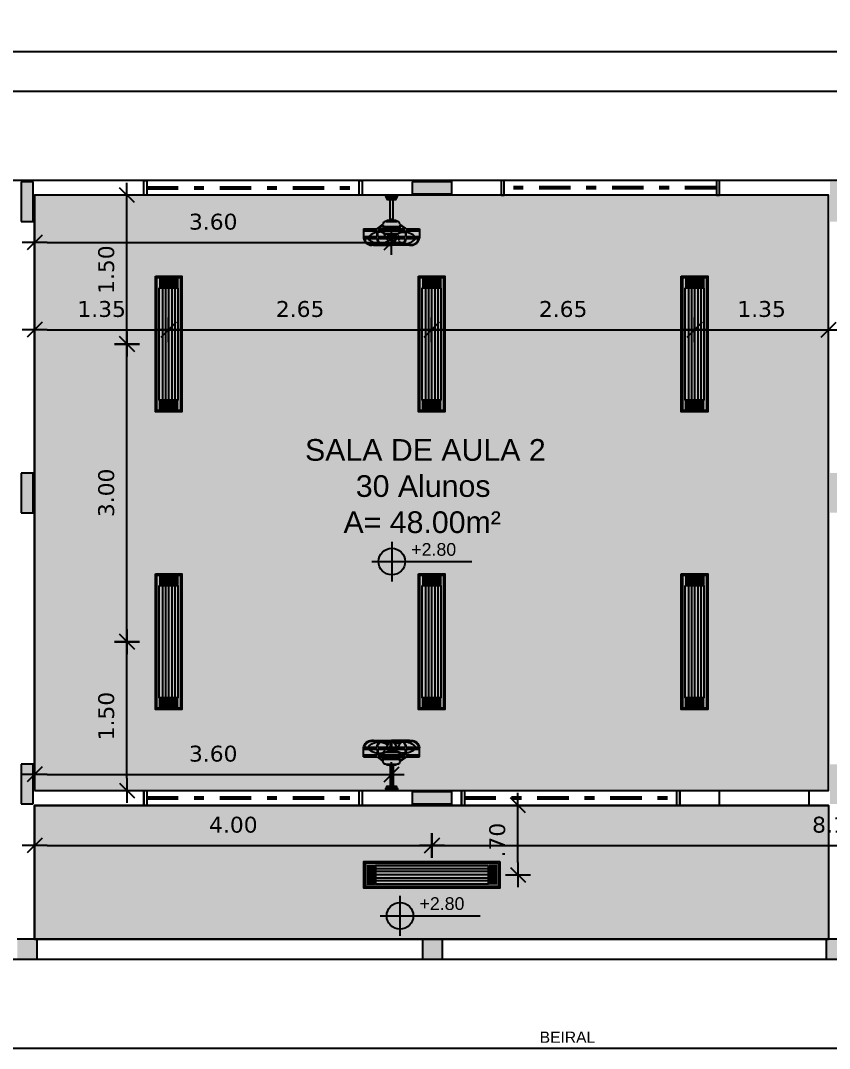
# Model space of a CAD drawing. Extents: x 38 to 175, y -50 to 32.
# Drawn here: x 61.67 to 69.82, y 6.42 to 16.78 of the extents above; entities that cross this region are included whole.
import ezdxf

# ---------------------------------------------------------------- set-up
doc = ezdxf.new("R2010")
doc.units = 0
doc.header["$LTSCALE"] = 0.025
doc.header["$MEASUREMENT"] = 0
doc.linetypes.add('DASHDOT', pattern=[25.4, 12.7, -6.35, 0, -6.35])
doc.layers.get('0').update_dxf_attribs({"linetype": 'CONTINUOUS'})
doc.layers.get('DEFPOINTS').update_dxf_attribs({"linetype": 'CONTINUOUS'})
for name, color, linetype in [('A-COTAS', 1, 'CONTINUOUS'), ('A-FORRO', 3, 'CONTINUOUS'), ('A-PARED', 5, 'CONTINUOUS'), ('A-PAREDE', 5, 'CONTINUOUS'), ('A-PISOS-NIVEL', 1, 'CONTINUOUS'), ('A-PROJ ESQU', 1, 'DASHDOT'), ('ACES-I', 251, 'CONTINUOUS'), ('AR-TXT', 1, 'CONTINUOUS'), ('ARQ-ALV-PROJEÇÃO', 8, 'CONTINUOUS'), ('ARQ-CTA-1_100', 1, 'CONTINUOUS'), ('ARQ-HTC', 9, 'CONTINUOUS'), ('ARQ-TXT-1_050', 2, 'CONTINUOUS'), ('BL-LUM-1', 1, 'CONTINUOUS'), ('BL-LUM-2', 2, 'CONTINUOUS'), ('BL-LUM-3', 3, 'CONTINUOUS'), ('EL-LUMINÁRIAS', 3, 'CONTINUOUS')]:
    doc.layers.add(name, color=color, linetype=linetype)
doc.styles.add('ESC-50-A20', font='arial.ttf', dxfattribs={"height": 0.1})
doc.styles.add('FNDE Texto Cota 0100', font='verdana.ttf', dxfattribs={"height": 0.16})
doc.dimstyles.new('FNDE 1-0100', dxfattribs={"dimscale": 2.5, "dimtxt": 0.16, "dimasz": 0.05, "dimexe": 0.15, "dimexo": 0.15, "dimgap": 0.05, "dimtad": 1, "dimzin": 4, "dimdsep": 46, "dimtxsty": 'FNDE Texto Cota 0100', "dimblk": 'tic', "dimcen": 0.15, "dimdle": 0.15, "dimse1": 1, "dimse2": 1, "dimclrd": 251, "dimclre": 251, "dimclrt": 256, "dimaunit": 1, "dimadec": 3, "dimazin": 0, "dimtfac": 1, "dimtix": 1, "dimtmove": 2, "dimatfit": 3, "dimldrblk": 'tic', "dimfxl": 0.15, "dimtvp": 1, "dimtolj": 1, "dimtzin": 0, "dimarcsym": 0})

# ---------------------------------------------------------------- blocks, each defined once
blk = doc.blocks.new('Lum-3320-sob')
at = {"layer": 'BL-LUM-1'}
for p, q in [((-0.657, 0.09), (-0.577, 0.09)), ((-0.657, 0.075), (-0.577, 0.075)), ((-0.657, 0.06), (-0.577, 0.06)), ((-0.657, 0.045), (-0.577, 0.045)), ((-0.657, 0.03), (-0.577, 0.03)), ((-0.657, 0.015), (-0.577, 0.015)), ((0.565, 0.062), (-0.565, 0.062)), ((0.565, 0.032), (-0.565, 0.032)), ((0.657, 0.09), (0.577, 0.09)), ((0.657, 0.075), (0.577, 0.075)), ((0.657, 0.06), (0.577, 0.06)), ((0.657, 0.045), (0.577, 0.045)), ((0.657, 0.03), (0.577, 0.03)), ((0.657, 0.015), (0.577, 0.015)), ((-0.657, 0), (-0.577, 0)), ((-0.657, -0.015), (-0.577, -0.015)), ((-0.657, -0.03), (-0.577, -0.03)), ((-0.657, -0.045), (-0.577, -0.045)), ((-0.657, -0.06), (-0.577, -0.06)), ((-0.657, -0.075), (-0.577, -0.075)), ((-0.657, -0.09), (-0.577, -0.09)), ((0.565, -0.032), (-0.565, -0.032)), ((0.565, -0.062), (-0.565, -0.062)), ((0.657, -0.03), (0.577, -0.03)), ((0.657, -0.045), (0.577, -0.045)), ((0.657, -0.06), (0.577, -0.06)), ((0.657, -0.075), (0.577, -0.075)), ((0.657, -0.09), (0.577, -0.09)), ((0.657, 0), (0.577, 0)), ((0.657, -0.015), (0.577, -0.015))]:
    blk.add_line(p, q, dxfattribs=at)
at = {"layer": 'BL-LUM-2'}
blk.add_line((0.565, 0), (-0.565, 0), dxfattribs=at)
for points in [[(0.67, 0.119), (0.67, -0.119), (-0.67, -0.119), (-0.67, 0.119)], [(0.565, 0.094), (0.565, -0.094), (-0.565, -0.094), (-0.565, 0.094)]]:
    blk.add_lwpolyline(points, close=True, dxfattribs=at)
at = {"layer": 'BL-LUM-3'}
blk.add_lwpolyline([(0.685, 0.134), (0.685, -0.134), (-0.685, -0.134), (-0.685, 0.134)], close=True, dxfattribs=at)
blk = doc.blocks.new('A$C4CB241E8')
at = {"layer": 'ACES-I'}
for p, q in [((0.224, 0.5), (0.344, 0.5)), ((0.224, 0.49), (0.224, 0.5)), ((0.234, 0.48), (0.334, 0.48)), ((0.234, 0.47), (0.234, 0.48)), ((0.244, 0.46), (0.324, 0.46)), ((0.269, 0.252), (0.269, 0.46)), ((0.299, 0.252), (0.299, 0.46)), ((0.334, 0.47), (0.334, 0.48)), ((0.344, 0.49), (0.344, 0.5)), ((0.142, 0.17), (0.198, 0.212)), ((0.226, 0.24), (0.339, 0.24)), ((0.277, 0.257), (0.277, 0.253)), ((0.277, 0.253), (0.281, 0.243)), ((0.287, 0.258), (0.279, 0.258)), ((0.288, 0.253), (0.284, 0.243)), ((0.288, 0.253), (0.288, 0.257)), ((0.424, 0.172), (0.368, 0.213)), ((0, 0.166), (0, 0.074)), ((0, 0.166), (0.137, 0.166)), ((0, 0.145), (0.137, 0.145)), ((0.137, 0.166), (0.142, 0.17)), ((0.137, 0.131), (0.137, 0.145)), ((0.137, 0.089), (0.137, 0.131)), ((0.144, 0.145), (0.424, 0.145)), ((0.144, 0.132), (0.144, 0.145)), ((0.144, 0.089), (0.144, 0.132)), ((0.198, 0.203), (0.148, 0.166)), ((0.148, 0.166), (0.42, 0.166)), ((0.198, 0.203), (0.198, 0.166)), ((0.198, 0.189), (0.368, 0.189)), ((0.198, 0.182), (0.273, 0.182)), ((0.276, 0.118), (0.276, 0.099)), ((0.29, 0.118), (0.29, 0.099)), ((0.293, 0.182), (0.368, 0.182)), ((0.368, 0.205), (0.368, 0.166)), ((0.368, 0.205), (0.42, 0.166)), ((0.431, 0.166), (0.424, 0.172)), ((0.424, 0.145), (0.424, 0.089)), ((0.431, 0.166), (0.565, 0.166)), ((0.431, 0.145), (0.565, 0.145)), ((0.431, 0.13), (0.431, 0.145)), ((0.431, 0.089), (0.431, 0.13)), ((0.565, 0.166), (0.565, 0.074)), ((0, 0.089), (0.055, 0.089)), ((0.008, 0.067), (0.046, 0.067)), ((0.046, 0.067), (0.137, 0.067)), ((0.055, 0.089), (0.137, 0.089)), ((0.102, 0.007), (0.083, 0.007)), ((0.102, 0), (0.083, 0)), ((0.102, 0.007), (0.174, 0.007)), ((0.102, 0), (0.283, 0)), ((0.144, 0.089), (0.424, 0.089)), ((0.144, 0.067), (0.279, 0.067)), ((0.203, 0.007), (0.279, 0.007)), ((0.215, 0.027), (0.258, 0.027)), ((0.268, 0.043), (0.268, 0.067)), ((0.279, 0.067), (0.279, 0.009)), ((0.279, 0.067), (0.286, 0.067)), ((0.279, 0.009), (0.279, 0.007)), ((0.283, 0.089), (0.283, 0.067)), ((0.463, 0), (0.283, 0)), ((0.286, 0.067), (0.286, 0.009)), ((0.286, 0.067), (0.422, 0.067)), ((0.286, 0.009), (0.286, 0.007)), ((0.286, 0.007), (0.362, 0.007)), ((0.307, 0.027), (0.373, 0.027)), ((0.463, 0.007), (0.392, 0.007)), ((0.429, 0.067), (0.526, 0.067)), ((0.431, 0.089), (0.519, 0.089)), ((0.463, 0.007), (0.482, 0.007)), ((0.463, 0), (0.482, 0)), ((0.519, 0.089), (0.565, 0.089)), ((0.526, 0.067), (0.557, 0.067))]:
    blk.add_line(p, q, dxfattribs=at)
blk.add_lwpolyline([(0.273, 0.184), (0.273, 0.175), (0.293, 0.175), (0.293, 0.184)], close=True, dxfattribs=at)
for points in [[(0.246, 0.099), (0.246, 0.089)], [(0.323, 0.089), (0.323, 0.099), (0.246, 0.099)], [(0.246, 0.08), (0.246, 0.08)]]:
    blk.add_lwpolyline(points, dxfattribs=at)
for centre, radius, start, end in [((0.234, 0.49), 0.01, 180, 270), ((0.244, 0.47), 0.01, 180, 270), ((0.324, 0.47), 0.01, 270, 0), ((0.334, 0.49), 0.01, 270, 0), ((0.226, 0.212), 0.0283, 90, 180), ((0.283, 0.105), 0.148, 92.0593, 114.7191), ((0.242, 0.245), 0.00548, 36.9061, 175.1771), ((0.279, 0.257), 0.00141, 90, 180), ((0.283, 0.251), 0.00548, 13.9839, 166.0161), ((0.283, 0.244), 0.00141, 202.3134, 337.6866), ((0.287, 0.257), 0.00141, 0, 90), ((0.283, 0.105), 0.148, 65.2809, 87.9407), ((0.323, 0.245), 0.00548, 4.8229, 143.0939), ((0.339, 0.212), 0.0283, 3.732, 90), ((0.161, -0.014), 0.147, 99.4474, 135.8987), ((0.161, -0.014), 0.147, 87.3551, 96.6689), ((0.168, 0.133), 0, 90, 303.5739), ((0.165, 0.08), 0.0536, 23.5592, 86.613), ((0.226, 0.147), 0.0283, 182.9729, 248.6249), ((0.283, 0.252), 0.148, 243.1417, 267.262), ((0.283, 1.064), 0.946, 265.9464, 274.0536), ((0.283, 0.252), 0.148, 272.738, 296.8583), ((0.415, -0.018), 0.148, 92.2685, 128.5678), ((0.339, 0.147), 0.0283, 291.3751, 357.0271), ((0.415, -0.018), 0.148, 86.601, 92.2685), ((0.415, -0.018), 0.148, 45.7177, 83.837), ((0.083, 0.084), 0.0836, 187.0241, 270.1403), ((0.083, 0.084), 0.0766, 192.4617, 270.1403), ((0.158, 0.164), 0.148, 220.8847, 270.7317), ((0.204, 0.067), 0.0671, 179.7166, 229.3446), ((0.204, 0.067), 0.06, 179.6832, 237.0138), ((0.204, 0.067), 0.0671, 229.3446, 243.4575), ((0.158, 0.164), 0.148, 274.9997, 292.3413), ((0.204, 0.067), 0.06, 237.0138, 269.6517), ((0.214, 0.101), 2.511308197128957e-15, 227.1184, 0), ((0.276, 0.127), 0.0676, 202.5993, 214.7226), ((0.158, 0.164), 0.148, 292.3413, 305.8305), ((0.345, 0.107), 0.118, 199.8598, 236.3515), ((0.44, -0.107), 0.228, 134.8376, 138.9912), ((0.44, -0.107), 0.228, 130.1268, 132.3872), ((0.221, 0.107), 0.118, 303.6485, 317.1616), ((0.221, 0.107), 0.118, 317.1616, 340.1402), ((0.297, 0.02), 0.0676, 22.5993, 43.7437), ((0.409, 0.067), 0.0536, 203.5592, 228.099), ((0.362, 0.067), 0.06, 270.3483, 301.6358), ((0.409, 0.067), 0.0536, 228.099, 252.8541), ((0.362, 0.067), 0.0671, 296.5425, 307.5309), ((0.362, 0.067), 0.06, 301.6358, 0.3168), ((0.413, 0.161), 0.147, 266.0889, 320.6458), ((0.362, 0.067), 0.0671, 307.5309, 0.2834), ((0.482, 0.084), 0.0836, 269.8597, 352.9759), ((0.482, 0.084), 0.0766, 269.8597, 347.5383)]:
    blk.add_arc(centre, radius, start, end, dxfattribs=at)
blk = doc.blocks.new('tic')
at = {"color": 251}
for p, q in [((0, -1), (0, 1)), ((-1, 0), (1, 0))]:
    blk.add_line(p, q, dxfattribs=at)
blk.add_line((-0.6, -0.6), (0.6, 0.6))
blk = doc.blocks.new('*D8')
at = {"layer": 'ARQ-CTA-1_100', "color": 251, "lineweight": -2, "transparency": 16777216}
blk.add_line((61.935, 13.662), (63.035, 13.662), dxfattribs=at)
at = {"layer": 'DEFPOINTS', "color": 0, "transparency": 16777216}
for p in [(61.81, 15.018), (63.16, 14.218), (63.16, 13.662)]:
    blk.add_point(p, dxfattribs=at)
at = {"layer": 'ARQ-CTA-1_100', "color": 251, "lineweight": -2, "transparency": 16777216, "xscale": 0.125, "yscale": 0.125, "zscale": 0.125, "rotation": 180}
blk.add_blockref('tic', (61.81, 13.662), dxfattribs=at)
at = {"layer": 'ARQ-CTA-1_100', "color": 251, "lineweight": -2, "transparency": 16777216, "xscale": 0.125, "yscale": 0.125, "zscale": 0.125}
blk.add_blockref('tic', (63.16, 13.662), dxfattribs=at)
at = {"layer": 'ARQ-CTA-1_100', "transparency": 16777216, "insert": (62.485, 13.87), "char_height": 0.16, "attachment_point": 5, "style": 'FNDE Texto Cota 0100'}
blk.add_mtext('\\A1;1.35', dxfattribs=at)
blk = doc.blocks.new('*D9')
at = {"layer": 'ARQ-CTA-1_100', "color": 251, "lineweight": -2, "transparency": 16777216}
blk.add_line((63.285, 13.662), (65.685, 13.662), dxfattribs=at)
at = {"layer": 'DEFPOINTS', "color": 0, "transparency": 16777216}
for p in [(63.16, 14.218), (65.81, 14.218), (65.81, 13.662)]:
    blk.add_point(p, dxfattribs=at)
at = {"layer": 'ARQ-CTA-1_100', "color": 251, "lineweight": -2, "transparency": 16777216, "xscale": 0.125, "yscale": 0.125, "zscale": 0.125, "rotation": 180}
blk.add_blockref('tic', (63.16, 13.662), dxfattribs=at)
at = {"layer": 'ARQ-CTA-1_100', "color": 251, "lineweight": -2, "transparency": 16777216, "xscale": 0.125, "yscale": 0.125, "zscale": 0.125}
blk.add_blockref('tic', (65.81, 13.662), dxfattribs=at)
at = {"layer": 'ARQ-CTA-1_100', "transparency": 16777216, "insert": (64.485, 13.87), "char_height": 0.16, "attachment_point": 5, "style": 'FNDE Texto Cota 0100'}
blk.add_mtext('\\A1;2.65', dxfattribs=at)
blk = doc.blocks.new('*D10')
at = {"layer": 'ARQ-CTA-1_100', "color": 251, "lineweight": -2, "transparency": 16777216}
blk.add_line((65.935, 13.662), (68.335, 13.662), dxfattribs=at)
at = {"layer": 'DEFPOINTS', "color": 0, "transparency": 16777216}
for p in [(65.81, 14.218), (68.46, 14.218), (68.46, 13.662)]:
    blk.add_point(p, dxfattribs=at)
at = {"layer": 'ARQ-CTA-1_100', "color": 251, "lineweight": -2, "transparency": 16777216, "xscale": 0.125, "yscale": 0.125, "zscale": 0.125, "rotation": 180}
blk.add_blockref('tic', (65.81, 13.662), dxfattribs=at)
at = {"layer": 'ARQ-CTA-1_100', "color": 251, "lineweight": -2, "transparency": 16777216, "xscale": 0.125, "yscale": 0.125, "zscale": 0.125}
blk.add_blockref('tic', (68.46, 13.662), dxfattribs=at)
at = {"layer": 'ARQ-CTA-1_100', "transparency": 16777216, "insert": (67.135, 13.87), "char_height": 0.16, "attachment_point": 5, "style": 'FNDE Texto Cota 0100'}
blk.add_mtext('\\A1;2.65', dxfattribs=at)
blk = doc.blocks.new('*D11')
at = {"layer": 'ARQ-CTA-1_100', "color": 251, "lineweight": -2, "transparency": 16777216}
blk.add_line((68.585, 13.662), (69.685, 13.662), dxfattribs=at)
at = {"layer": 'DEFPOINTS', "color": 0, "transparency": 16777216}
for p in [(69.81, 15.018), (68.46, 14.218), (69.81, 13.662)]:
    blk.add_point(p, dxfattribs=at)
at = {"layer": 'ARQ-CTA-1_100', "color": 251, "lineweight": -2, "transparency": 16777216, "xscale": 0.125, "yscale": 0.125, "zscale": 0.125, "rotation": 180}
blk.add_blockref('tic', (68.46, 13.662), dxfattribs=at)
at = {"layer": 'ARQ-CTA-1_100', "color": 251, "lineweight": -2, "transparency": 16777216, "xscale": 0.125, "yscale": 0.125, "zscale": 0.125}
blk.add_blockref('tic', (69.81, 13.662), dxfattribs=at)
at = {"layer": 'ARQ-CTA-1_100', "transparency": 16777216, "insert": (69.135, 13.87), "char_height": 0.16, "attachment_point": 5, "style": 'FNDE Texto Cota 0100'}
blk.add_mtext('\\A1;1.35', dxfattribs=at)
blk = doc.blocks.new('*D12')
at = {"layer": 'ARQ-CTA-1_100', "color": 251, "lineweight": -2, "transparency": 16777216}
blk.add_line((62.74, 9.143), (62.74, 10.393), dxfattribs=at)
at = {"layer": 'DEFPOINTS', "color": 0, "transparency": 16777216}
for p in [(62.74, 10.518), (63.026, 10.518), (61.81, 9.018)]:
    blk.add_point(p, dxfattribs=at)
at = {"layer": 'ARQ-CTA-1_100', "color": 251, "lineweight": -2, "transparency": 16777216, "xscale": 0.125, "yscale": 0.125, "zscale": 0.125}
for p, rotation in [((62.74, 10.518), 90), ((62.74, 9.018), 270)]:
    blk.add_blockref('tic', p, dxfattribs=dict(at, rotation=rotation))
at = {"layer": 'ARQ-CTA-1_100', "transparency": 16777216, "insert": (62.532, 9.768), "char_height": 0.16, "attachment_point": 5, "rotation": 90, "style": 'FNDE Texto Cota 0100'}
blk.add_mtext('\\A1;1.50', dxfattribs=at)
blk = doc.blocks.new('*D13')
at = {"layer": 'ARQ-CTA-1_100', "color": 251, "lineweight": -2, "transparency": 16777216}
blk.add_line((62.74, 10.643), (62.74, 13.393), dxfattribs=at)
at = {"layer": 'DEFPOINTS', "color": 0, "transparency": 16777216}
for p in [(62.74, 13.518), (63.026, 13.518), (63.026, 10.518)]:
    blk.add_point(p, dxfattribs=at)
at = {"layer": 'ARQ-CTA-1_100', "color": 251, "lineweight": -2, "transparency": 16777216, "xscale": 0.125, "yscale": 0.125, "zscale": 0.125}
for p, rotation in [((62.74, 13.518), 90), ((62.74, 10.518), 270)]:
    blk.add_blockref('tic', p, dxfattribs=dict(at, rotation=rotation))
at = {"layer": 'ARQ-CTA-1_100', "transparency": 16777216, "insert": (62.532, 12.018), "char_height": 0.16, "attachment_point": 5, "rotation": 90, "style": 'FNDE Texto Cota 0100'}
blk.add_mtext('\\A1;3.00', dxfattribs=at)
blk = doc.blocks.new('*D14')
at = {"layer": 'ARQ-CTA-1_100', "color": 251, "lineweight": -2, "transparency": 16777216}
blk.add_line((62.74, 13.643), (62.74, 14.893), dxfattribs=at)
at = {"layer": 'DEFPOINTS', "color": 0, "transparency": 16777216}
for p in [(62.74, 15.018), (63.026, 15.018), (63.026, 13.518)]:
    blk.add_point(p, dxfattribs=at)
at = {"layer": 'ARQ-CTA-1_100', "color": 251, "lineweight": -2, "transparency": 16777216, "xscale": 0.125, "yscale": 0.125, "zscale": 0.125}
for p, rotation in [((62.74, 15.018), 90), ((62.74, 13.518), 270)]:
    blk.add_blockref('tic', p, dxfattribs=dict(at, rotation=rotation))
at = {"layer": 'ARQ-CTA-1_100', "transparency": 16777216, "insert": (62.532, 14.268), "char_height": 0.16, "attachment_point": 5, "rotation": 90, "style": 'FNDE Texto Cota 0100'}
blk.add_mtext('\\A1;1.50', dxfattribs=at)
blk = doc.blocks.new('*D15')
at = {"layer": 'ARQ-CTA-1_100', "color": 251, "lineweight": -2, "transparency": 16777216}
blk.add_line((61.935, 14.541), (65.282, 14.541), dxfattribs=at)
at = {"layer": 'DEFPOINTS', "color": 0, "transparency": 16777216}
for p in [(61.81, 15.018), (65.407, 15.014), (65.407, 14.541)]:
    blk.add_point(p, dxfattribs=at)
at = {"layer": 'ARQ-CTA-1_100', "color": 251, "lineweight": -2, "transparency": 16777216, "xscale": 0.125, "yscale": 0.125, "zscale": 0.125, "rotation": 180}
blk.add_blockref('tic', (61.81, 14.541), dxfattribs=at)
at = {"layer": 'ARQ-CTA-1_100', "color": 251, "lineweight": -2, "transparency": 16777216, "xscale": 0.125, "yscale": 0.125, "zscale": 0.125}
blk.add_blockref('tic', (65.407, 14.541), dxfattribs=at)
at = {"layer": 'ARQ-CTA-1_100', "transparency": 16777216, "insert": (63.609, 14.75), "char_height": 0.16, "attachment_point": 5, "style": 'FNDE Texto Cota 0100'}
blk.add_mtext('\\A1;3.60', dxfattribs=at)
blk = doc.blocks.new('*D16')
at = {"layer": 'ARQ-CTA-1_100', "color": 251, "lineweight": -2, "transparency": 16777216}
blk.add_line((61.935, 9.18), (65.282, 9.18), dxfattribs=at)
at = {"layer": 'DEFPOINTS', "color": 0, "transparency": 16777216}
for p in [(65.407, 9.18), (61.81, 9.018), (65.407, 9.022)]:
    blk.add_point(p, dxfattribs=at)
at = {"layer": 'ARQ-CTA-1_100', "color": 251, "lineweight": -2, "transparency": 16777216, "xscale": 0.125, "yscale": 0.125, "zscale": 0.125, "rotation": 180}
blk.add_blockref('tic', (61.81, 9.18), dxfattribs=at)
at = {"layer": 'ARQ-CTA-1_100', "color": 251, "lineweight": -2, "transparency": 16777216, "xscale": 0.125, "yscale": 0.125, "zscale": 0.125}
blk.add_blockref('tic', (65.407, 9.18), dxfattribs=at)
at = {"layer": 'ARQ-CTA-1_100', "transparency": 16777216, "insert": (63.609, 9.388), "char_height": 0.16, "attachment_point": 5, "style": 'FNDE Texto Cota 0100'}
blk.add_mtext('\\A1;3.60', dxfattribs=at)
blk = doc.blocks.new('*D51')
at = {"layer": 'ARQ-CTA-1_100', "color": 251, "lineweight": -2, "transparency": 16777216}
blk.add_line((61.935, 8.464), (65.688, 8.464), dxfattribs=at)
at = {"layer": 'DEFPOINTS', "color": 0, "transparency": 16777216}
for p in [(61.81, 8.868), (65.813, 8.464), (65.813, 8.302)]:
    blk.add_point(p, dxfattribs=at)
at = {"layer": 'ARQ-CTA-1_100', "color": 251, "lineweight": -2, "transparency": 16777216, "xscale": 0.125, "yscale": 0.125, "zscale": 0.125, "rotation": 180}
blk.add_blockref('tic', (61.81, 8.464), dxfattribs=at)
at = {"layer": 'ARQ-CTA-1_100', "color": 251, "lineweight": -2, "transparency": 16777216, "xscale": 0.125, "yscale": 0.125, "zscale": 0.125}
blk.add_blockref('tic', (65.813, 8.464), dxfattribs=at)
at = {"layer": 'ARQ-CTA-1_100', "transparency": 16777216, "insert": (63.812, 8.672), "char_height": 0.16, "attachment_point": 5, "style": 'FNDE Texto Cota 0100'}
blk.add_mtext('\\A1;4.00', dxfattribs=at)
blk = doc.blocks.new('*D52')
at = {"layer": 'ARQ-CTA-1_100', "color": 251, "lineweight": -2, "transparency": 16777216}
blk.add_line((66.68, 8.293), (66.68, 8.743), dxfattribs=at)
at = {"layer": 'DEFPOINTS', "color": 0, "transparency": 16777216}
for p in [(66.498, 8.868), (66.68, 8.868), (66.498, 8.168)]:
    blk.add_point(p, dxfattribs=at)
at = {"layer": 'ARQ-CTA-1_100', "color": 251, "lineweight": -2, "transparency": 16777216, "xscale": 0.125, "yscale": 0.125, "zscale": 0.125}
for p, rotation in [((66.68, 8.868), 90), ((66.68, 8.168), 270)]:
    blk.add_blockref('tic', p, dxfattribs=dict(at, rotation=rotation))
at = {"layer": 'ARQ-CTA-1_100', "transparency": 16777216, "insert": (66.472, 8.518), "char_height": 0.16, "attachment_point": 5, "rotation": 90, "style": 'FNDE Texto Cota 0100'}
blk.add_mtext('\\A1;.70', dxfattribs=at)
blk = doc.blocks.new('*D53')
at = {"layer": 'ARQ-CTA-1_100', "color": 251, "lineweight": -2, "transparency": 16777216}
blk.add_line((65.938, 8.464), (73.838, 8.464), dxfattribs=at)
at = {"layer": 'DEFPOINTS', "color": 0, "transparency": 16777216}
for p in [(73.963, 8.464), (65.813, 8.302), (73.963, 8.302)]:
    blk.add_point(p, dxfattribs=at)
at = {"layer": 'ARQ-CTA-1_100', "color": 251, "lineweight": -2, "transparency": 16777216, "xscale": 0.125, "yscale": 0.125, "zscale": 0.125, "rotation": 180}
blk.add_blockref('tic', (65.813, 8.464), dxfattribs=at)
at = {"layer": 'ARQ-CTA-1_100', "color": 251, "lineweight": -2, "transparency": 16777216, "xscale": 0.125, "yscale": 0.125, "zscale": 0.125}
blk.add_blockref('tic', (73.963, 8.464), dxfattribs=at)
at = {"layer": 'ARQ-CTA-1_100', "transparency": 16777216, "insert": (69.888, 8.672), "char_height": 0.16, "attachment_point": 5, "style": 'FNDE Texto Cota 0100'}
blk.add_mtext('\\A1;8.15', dxfattribs=at)
blk = doc.blocks.new('*D156')
at = {"layer": 'ARQ-CTA-1_100', "color": 251, "lineweight": -2, "transparency": 16777216}
blk.add_line((52.735, 16.465), (111.485, 16.465), dxfattribs=at)
at = {"layer": 'DEFPOINTS', "color": 0, "transparency": 16777216}
for p in [(111.61, 16.465), (52.61, 16.068), (111.61, 16.068)]:
    blk.add_point(p, dxfattribs=at)
at = {"layer": 'ARQ-CTA-1_100', "color": 251, "lineweight": -2, "transparency": 16777216, "xscale": 0.125, "yscale": 0.125, "zscale": 0.125, "rotation": 180}
blk.add_blockref('tic', (52.61, 16.465), dxfattribs=at)
at = {"layer": 'ARQ-CTA-1_100', "color": 251, "lineweight": -2, "transparency": 16777216, "xscale": 0.125, "yscale": 0.125, "zscale": 0.125}
blk.add_blockref('tic', (111.61, 16.465), dxfattribs=at)
at = {"layer": 'ARQ-CTA-1_100', "transparency": 16777216, "insert": (82.11, 16.673), "char_height": 0.16, "attachment_point": 5, "style": 'FNDE Texto Cota 0100'}
blk.add_mtext('\\A1;59.00', dxfattribs=at)

msp = doc.modelspace()

# ---------------------------------------------------------------- hatches: boundary and pattern name
at = {"layer": 'A-COTAS'}
h = msp.add_hatch(color=253, dxfattribs=at)
h.dxf.hatch_style = 1
h.paths.add_polyline_path([(61.795, 15.153), (61.675, 15.153), (61.675, 14.753), (61.795, 14.753)])
h.paths.add_polyline_path([(61.795, 12.218), (61.675, 12.218), (61.675, 11.818), (61.795, 11.818)])
h.paths.add_polyline_path([(61.795, 9.283), (61.675, 9.283), (61.675, 8.883), (61.795, 8.883)])
h.paths.add_polyline_path([(61.835, 7.518), (61.635, 7.518), (61.635, 7.318), (61.835, 7.318)])
h = msp.add_hatch(color=253, dxfattribs=at)
h.dxf.hatch_style = 1
h.paths.add_polyline_path([(65.615, 15.153), (65.615, 15.033), (66.015, 15.033), (66.015, 15.153)])
h = msp.add_hatch(color=253, dxfattribs=at)
h.dxf.hatch_style = 1
h.paths.add_polyline_path([(69.945, 15.153), (69.825, 15.153), (69.825, 14.753), (69.945, 14.753)])
h.paths.add_polyline_path([(69.945, 12.218), (69.825, 12.218), (69.825, 11.818), (69.945, 11.818)])
h.paths.add_polyline_path([(69.945, 9.283), (69.825, 9.283), (69.825, 8.883), (69.945, 8.883)])
h.paths.add_polyline_path([(69.985, 7.518), (69.785, 7.518), (69.785, 7.318), (69.985, 7.318)])
h = msp.add_hatch(color=253, dxfattribs=at)
h.dxf.hatch_style = 1
h.paths.add_polyline_path([(65.615, 9.003), (65.615, 8.883), (66.015, 8.883), (66.015, 9.003)])
h = msp.add_hatch(color=253, dxfattribs=at)
h.dxf.hatch_style = 1
h.paths.add_polyline_path([(65.918, 7.518), (65.718, 7.518), (65.718, 7.318), (65.918, 7.318)])
at = {"layer": 'ARQ-ALV-PROJEÇÃO', "linetype": 'Continuous'}
h = msp.add_hatch(color=251, dxfattribs=at)
h.paths.add_polyline_path([(65.409, 11.325), (65.409, 11.459, 0.414214), (65.274, 11.325)])
h.paths.add_polyline_path([(65.409, 11.325), (65.409, 11.19, 0.414214), (65.543, 11.325)])
h = msp.add_hatch(color=251, dxfattribs=at)
h.paths.add_polyline_path([(65.491, 7.754), (65.491, 7.888, 0.414214), (65.357, 7.754)])
h.paths.add_polyline_path([(65.491, 7.754), (65.491, 7.62, 0.414214), (65.626, 7.754)])
at = {"layer": 'ARQ-HTC'}
h = msp.add_hatch(dxfattribs=at)
h.set_pattern_fill('AR-CONC', color=256, scale=0.1, style=2)
h.set_pattern_definition([(50, (0, 0), (0.7172602, -0.062752), [0.075, -0.825]), (355, (0, 0), (-0.1387513, 0.752192), [0.06, -0.66]), (100.45144, (0.0598, -0.0052), (0.578509, 0.68944), [0.06374, -0.701142]), (46.1842, (0, 0.2), (1.067241, -0.165519), [0.1125, -1.2375]), (96.6356, (0.0889, 0.1862), (0.934662, 0.974119), [0.09561, -1.051714]), (351.1842, (0, 0.2), (0.934662, 0.974119), [0.09, -0.99]), (21, (0.1, 0.15), (0.596907, -0.402619), [0.075, -0.825]), (326, (0.1, 0.15), (0.2433153, 0.72515), [0.06, -0.66]), (71.45144, (0.14974, 0.11645), (0.8402224, 0.322531), [0.06374, -0.701142]), (37.5, (0, 0), (0.01215986, 0.33289385), [0, -0.652, 0, -0.67, 0, -0.6625]), (7.5, (0, 0), (0.2630695, 0.3944117), [0, -0.382, 0, -0.637, 0, -0.2525]), (327.5, (-0.223, 0), (0.53382244, -0.0225549), [0, -0.25, 0, -0.78, 0, -1.035]), (317.5, (-0.323, 0), (0.5831862, 0.100105), [0, -0.325, 0, -0.518, 0, -0.735])])
h.paths.add_polyline_path([(61.81, 9.018), (69.81, 9.018), (69.81, 15.018), (61.81, 15.018)])
h.paths.add_polyline_path([(69.96, 15.018), (77.96, 15.018), (77.96, 9.018), (69.96, 9.018)])
h.paths.add_polyline_path([(78.11, 9.018), (85.935, 9.018), (85.935, 15.018), (78.11, 15.018)])
h.paths.add_polyline_path([(86.26, 15.018), (94.26, 15.018), (94.26, 9.018), (86.26, 9.018)])
h.paths.add_polyline_path([(94.41, 9.018), (102.41, 9.018), (102.41, 15.018), (94.41, 15.018)])
h.paths.add_polyline_path([(102.41, 7.518), (94.41, 7.518), (94.41, 8.868), (102.41, 8.868)])
h.paths.add_polyline_path([(94.26, 7.518), (86.26, 7.518), (86.26, 8.868), (94.26, 8.868)])
h.paths.add_polyline_path([(85.935, 7.518), (78.11, 7.518), (78.11, 8.868), (85.935, 8.868)])
h.paths.add_polyline_path([(77.96, 7.518), (69.96, 7.518), (69.96, 8.868), (77.96, 8.868)])
h.paths.add_polyline_path([(69.81, 7.518), (61.81, 7.518), (61.81, 8.868), (69.81, 8.868)])

# ---------------------------------------------------------------- linework, layer by layer
at = {"layer": 'A-FORRO'}
for p, q in [((61.81, 9.018), (61.81, 15.018)), ((69.81, 15.018), (61.81, 15.018)), ((69.81, 9.018), (69.81, 15.018)), ((69.81, 9.018), (69.81, 15.018)), ((61.81, 9.018), (69.81, 9.018)), ((61.81, 8.868), (61.81, 7.518)), ((69.81, 8.868), (61.81, 8.868)), ((69.81, 8.868), (69.81, 7.518)), ((61.81, 7.518), (69.81, 7.518)), ((53.51, 7.318), (80.51, 7.318))]:
    msp.add_line(p, q, dxfattribs=at)
msp.add_lwpolyline([(86.085, 15.168), (53.51, 15.168)], dxfattribs=at)
for points in [[(61.81, 9.018), (69.81, 9.018), (69.81, 15.018), (61.81, 15.018)], [(69.81, 7.518), (61.81, 7.518), (61.81, 8.868), (69.81, 8.868)]]:
    msp.add_lwpolyline(points, close=True, dxfattribs=at)
at = {"layer": 'A-PARED'}
for p, q in [((61.795, 15.153), (61.675, 15.153)), ((61.675, 15.153), (61.675, 14.753)), ((61.675, 15.153), (61.675, 14.753)), ((61.795, 14.753), (61.795, 15.153)), ((65.615, 15.153), (65.615, 15.033)), ((66.015, 15.153), (65.615, 15.153)), ((66.015, 15.033), (66.015, 15.153)), ((65.615, 15.033), (66.015, 15.033)), ((61.675, 14.753), (61.795, 14.753)), ((61.795, 12.218), (61.675, 12.218)), ((61.675, 12.218), (61.675, 11.818)), ((61.675, 12.218), (61.675, 11.818)), ((61.795, 11.818), (61.795, 12.218)), ((61.675, 11.818), (61.795, 11.818)), ((61.795, 9.283), (61.675, 9.283)), ((61.675, 9.283), (61.675, 8.883)), ((61.675, 9.283), (61.675, 8.883)), ((61.795, 8.883), (61.795, 9.283)), ((65.615, 9.003), (65.615, 8.883)), ((66.015, 9.003), (65.615, 9.003)), ((66.015, 8.883), (66.015, 9.003)), ((61.675, 8.883), (61.795, 8.883)), ((65.615, 8.883), (66.015, 8.883)), ((61.835, 7.518), (61.635, 7.518)), ((61.835, 7.318), (61.835, 7.518)), ((69.985, 7.518), (69.785, 7.518)), ((69.785, 7.518), (69.785, 7.318)), ((61.635, 7.318), (61.835, 7.318)), ((69.785, 7.318), (69.985, 7.318))]:
    msp.add_line(p, q, dxfattribs=at)
for points in [[(65.615, 15.153), (65.615, 15.033), (66.015, 15.033), (66.015, 15.153)], [(65.615, 9.003), (65.615, 8.883), (66.015, 8.883), (66.015, 9.003)]]:
    msp.add_lwpolyline(points, close=True, dxfattribs=at)
at = {"layer": 'A-PAREDE'}
for p, q in [((62.91, 9.018), (62.91, 8.868)), ((65.11, 9.018), (65.11, 8.868)), ((66.11, 9.018), (66.11, 8.868)), ((68.31, 8.868), (68.31, 9.018)), ((68.31, 9.018), (68.31, 8.868)), ((69.81, 9.018), (69.81, 9.018))]:
    msp.add_line(p, q, dxfattribs=at)
msp.add_lwpolyline([(65.918, 7.518), (65.718, 7.518), (65.718, 7.318), (65.918, 7.318)], close=True, dxfattribs=at)
at = {"layer": 'A-PISOS-NIVEL', "color": 2}
msp.add_lwpolyline([(52.61, 16.068), (111.61, 16.068), (111.61, 6.418), (52.61, 6.418)], close=True, dxfattribs=at)
at = {"layer": 'A-PROJ ESQU'}
for p, q in [((62.91, 15.018), (62.91, 15.168)), ((62.94, 15.103), (65.08, 15.103)), ((62.94, 15.083), (65.08, 15.083)), ((68.68, 15.103), (66.54, 15.103)), ((68.68, 15.083), (66.54, 15.083)), ((62.91, 8.868), (62.91, 9.018)), ((66.11, 8.868), (66.11, 9.018)), ((68.71, 8.868), (68.71, 9.018)), ((69.61, 9.018), (69.61, 8.868)), ((62.94, 8.953), (65.08, 8.953)), ((62.94, 8.933), (65.08, 8.933)), ((66.14, 8.953), (68.28, 8.953)), ((66.14, 8.933), (68.28, 8.933))]:
    msp.add_line(p, q, dxfattribs=at)
for points in [[(62.91, 15.168), (62.94, 15.168), (62.94, 15.018), (62.91, 15.018)], [(65.08, 15.168), (65.11, 15.168), (65.11, 15.018), (65.08, 15.018)], [(66.54, 15.168), (66.51, 15.168), (66.51, 15.018), (66.54, 15.018)], [(68.71, 15.168), (68.68, 15.168), (68.68, 15.018), (68.71, 15.018)], [(62.91, 9.018), (62.94, 9.018), (62.94, 8.868), (62.91, 8.868)], [(65.08, 9.018), (65.11, 9.018), (65.11, 8.868), (65.08, 8.868)], [(66.11, 9.018), (66.14, 9.018), (66.14, 8.868), (66.11, 8.868)], [(68.28, 9.018), (68.31, 9.018), (68.31, 8.868), (68.28, 8.868)]]:
    msp.add_lwpolyline(points, close=True, dxfattribs=at)
at = {"layer": 'ARQ-ALV-PROJEÇÃO', "color": 251, "linetype": 'Continuous'}
for p, q in [((65.409, 11.526), (65.409, 11.123)), ((65.207, 11.325), (65.543, 11.325)), ((65.543, 11.325), (66.215, 11.325)), ((65.491, 7.956), (65.491, 7.552)), ((65.29, 7.754), (65.626, 7.754)), ((65.626, 7.754), (66.298, 7.754))]:
    msp.add_line(p, q, dxfattribs=at)
for centre in [(65.409, 11.325), (65.491, 7.754)]:
    msp.add_circle(centre, 0.134, dxfattribs=at)

# ---------------------------------------------------------------- block references
at = {"layer": 'A-COTAS', "linetype": 'Continuous'}
msp.add_blockref('A$C4CB241E8', (65.123, 14.514), dxfattribs=at)
at = {"layer": 'A-COTAS', "linetype": 'Continuous', "xscale": -1, "rotation": 180}
msp.add_blockref('A$C4CB241E8', (65.123, 9.523), dxfattribs=at)
at = {"layer": 'EL-LUMINÁRIAS', "rotation": 90}
for p in [(63.16, 13.518), (65.81, 13.518), (68.46, 13.518), (63.16, 10.518), (65.81, 10.518), (68.46, 10.518)]:
    msp.add_blockref('Lum-3320-sob', p, dxfattribs=at)
at = {"layer": 'EL-LUMINÁRIAS'}
msp.add_blockref('Lum-3320-sob', (65.813, 8.168), dxfattribs=at)

# ---------------------------------------------------------------- texts
at = {"layer": 'AR-TXT', "style": 'ESC-50-A20'}
msp.add_text('BEIRAL', height=0.1125, rotation=0.0278, dxfattribs=at).set_placement((66.899, 6.475))
at = {"layer": 'ARQ-ALV-PROJEÇÃO', "color": 251, "linetype": 'Continuous', "style": 'ESC-50-A20'}
for p in [(65.605, 11.384), (65.688, 7.814)]:
    msp.add_attdef('+2.80', p, 'NA', height=0.128, dxfattribs=at)
at = {"layer": 'ARQ-TXT-1_050', "color": 251, "insert": (63.981, 12.56), "char_height": 0.21845, "attachment_point": 1, "style": 'ESC-50-A20'}
msp.add_mtext_dynamic_manual_height_columns('\\pi0.5533;SALA DE AULA 2\\P\\pi1.0649;30 Alunos      \\P\\pi0.94075;A= 48.00m²', width=3.27851, gutter_width=1, heights=[0], dxfattribs=at)

# ---------------------------------------------------------------- dimensions: what is measured, and where the dimension line sits
at = {"layer": 'ARQ-CTA-1_100'}
for base, p1, p2, picture, middle in [((111.61, 16.465), (52.61, 16.068), (111.61, 16.068), '*D156', (82.11, 16.673)), ((63.16, 13.662), (61.81, 15.018), (63.16, 14.218), '*D8', (62.485, 13.87)), ((65.407, 14.541), (61.81, 15.018), (65.407, 15.014), '*D15', (63.609, 14.75)), ((69.81, 13.662), (68.46, 14.218), (69.81, 15.018), '*D11', (69.135, 13.87)), ((65.81, 13.662), (63.16, 14.218), (65.81, 14.218), '*D9', (64.485, 13.87)), ((68.46, 13.662), (65.81, 14.218), (68.46, 14.218), '*D10', (67.135, 13.87)), ((65.407, 9.18), (61.81, 9.018), (65.407, 9.022), '*D16', (63.609, 9.388)), ((65.813, 8.464), (61.81, 8.868), (65.813, 8.302), '*D51', (63.812, 8.672)), ((73.963, 8.464), (65.813, 8.302), (73.963, 8.302), '*D53', (69.888, 8.672))]:
    dim = msp.add_linear_dim(base=base, p1=p1, p2=p2, dimstyle='FNDE 1-0100', dxfattribs=at)
    dim.commit()
    dim.dimension.update_dxf_attribs({"geometry": picture, "text_midpoint": middle})
for base, p1, p2, picture, middle in [((62.74, 15.018), (63.026, 13.518), (63.026, 15.018), '*D14', (62.532, 14.268)), ((62.74, 13.518), (63.026, 10.518), (63.026, 13.518), '*D13', (62.532, 12.018)), ((62.74, 10.518), (61.81, 9.018), (63.026, 10.518), '*D12', (62.532, 9.768)), ((66.68, 8.868), (66.498, 8.168), (66.498, 8.868), '*D52', (66.472, 8.518))]:
    dim = msp.add_linear_dim(base=base, p1=p1, p2=p2, angle=90, dimstyle='FNDE 1-0100', dxfattribs=at)
    dim.commit()
    dim.dimension.update_dxf_attribs({"geometry": picture, "text_midpoint": middle})

doc.saveas('drawing.dxf')
